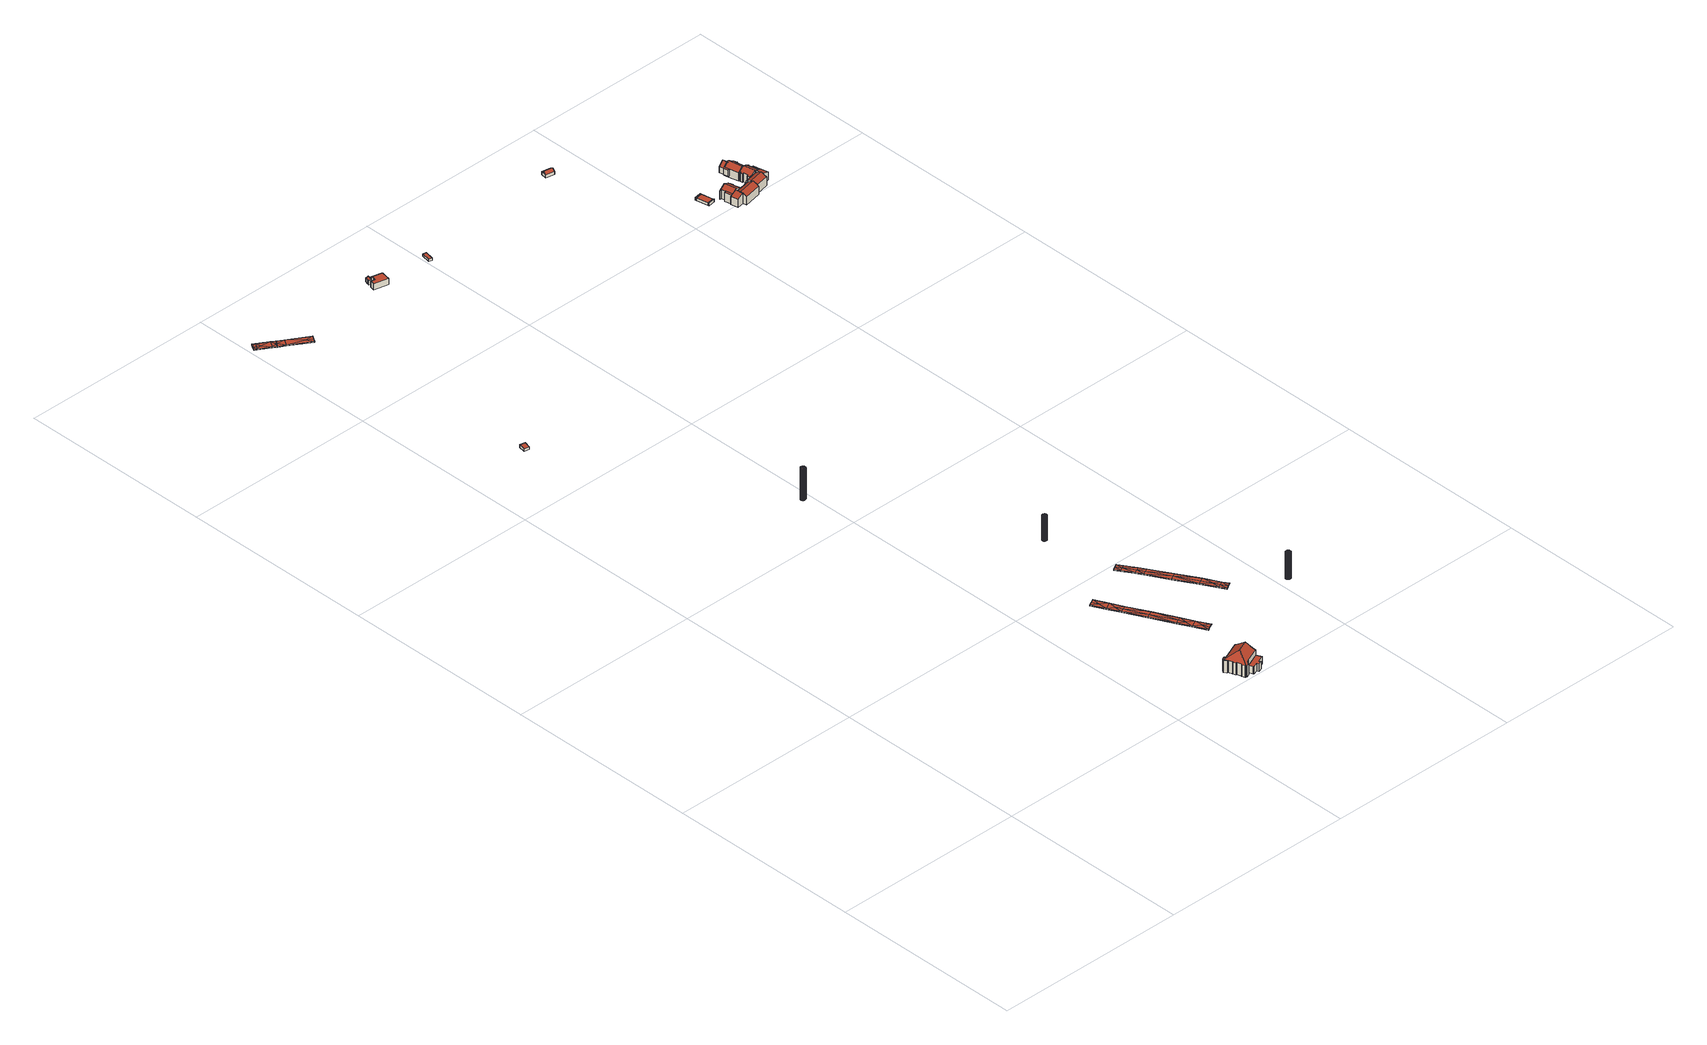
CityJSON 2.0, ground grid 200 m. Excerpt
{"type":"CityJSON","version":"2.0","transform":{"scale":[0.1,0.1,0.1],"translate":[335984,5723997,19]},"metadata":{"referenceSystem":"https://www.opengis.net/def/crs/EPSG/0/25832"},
"CityObjects":{
"building1":{"type":"Building","attributes":{"Geometrietyp2DReferenz":"3000","Gemeindeschluessel":"05170048","function":"31001_2723","roofType":"1000","measuredHeight":2.94},"geometry":[{"type":"Solid","lod":"2","boundaries":[[[[0,1,2,3]],[[4,5,1,0]],[[6,7,5,4]],[[3,2,7,6]],[[4,0,3,6]],[[1,5,7,2]]]],"semantics":{"surfaces":[{"type":"WallSurface"},{"type":"RoofSurface"},{"type":"GroundSurface"}],"values":[[0,0,0,0,1,2]]}}]},
"building2":{"type":"Building","attributes":{"name":"Lippeschlösschen","Gemeindeschluessel":"05170048","Geometrietyp2DReferenz":"3000","function":"31001_1100"},"address":[{"country":"Germany","locality":"Wesel","thoroughfareNumber":"2","thoroughfareName":"Willy-Brandt-Straße"}],"children":["building2-1","building2-2","building2-3","building2-4"]},
"building2-1":{"type":"BuildingPart","attributes":{"roofType":"5000","measuredHeight":18.78},"parents":["building2"],"geometry":[{"type":"MultiSurface","lod":"2","boundaries":[[[8,9,10,11]],[[12,13,9,8]],[[14,15,13,12]],[[16,17,15,14]],[[18,19,17,16]],[[20,21,19,18]],[[22,23,21,20]],[[24,25,23,22]],[[26,27,25,24]],[[28,29,27,26]],[[30,31,29,28]],[[32,33,31,30]],[[34,35,33,32]],[[36,37,35,34]],[[38,39,37,36]],[[40,41,42,43]],[[44,45,46,47]],[[11,10,48,49]],[[50,40,43,51,52]],[[51,38,36,34,32,30,28,26,24,22,20,18,52]],[[18,16,14,12,8,11,49,44,47,50,52]],[[9,13,15,17,19,21,23,25,27,29,31,33,35,37,39,53,42,41,54,46,45,48,10]],[[51,53,39,38]],[[43,42,53,51]],[[50,55,40]],[[40,55,54,41]],[[50,47,56,55]],[[54,55,56,46]],[[44,49,57,58]],[[48,45,58,57]]],"semantics":{"surfaces":[{"type":"WallSurface"},{"type":"RoofSurface"},{"type":"GroundSurface"},{"type":"ClosureSurface"}],"values":[0,0,0,0,0,0,0,0,0,0,0,0,0,0,0,0,0,0,1,1,1,2,3,3,0,3,0,3,0,3]}}]},
"building2-2":{"type":"BuildingPart","attributes":{"roofType":"1000","measuredHeight":7.72},"parents":["building2"],"geometry":[{"type":"Solid","lod":"2","boundaries":[[[[59,60,61,62]],[[63,64,60,59]],[[65,66,64,63]],[[67,68,66,65]],[[57,48,68,67]],[[69,70,45,58]],[[71,72,70,69]],[[62,61,72,71]],[[69,58,57,67,65,63,59,62,71]],[[60,64,66,68,48,45,70,72,61]],[[57,58,45,48]]]],"semantics":{"surfaces":[{"type":"WallSurface"},{"type":"RoofSurface"},{"type":"GroundSurface"},{"type":"ClosureSurface"}],"values":[[0,0,0,0,0,0,0,0,1,2,3]]}}]},
"building2-3":{"type":"BuildingPart","attributes":{"roofType":"1000","measuredHeight":12.8},"parents":["building2"],"geometry":[{"type":"MultiSurface","lod":"2","boundaries":[[[73,74,41,40]],[[75,76,74,73]],[[56,46,76,75]],[[75,73,40,56]],[[74,76,46,41]],[[41,54,55,40]],[[56,55,54,46]]],"semantics":{"surfaces":[{"type":"WallSurface"},{"type":"RoofSurface"},{"type":"GroundSurface"},{"type":"ClosureSurface"}],"values":[0,0,0,1,2,3,3]}}]},
"building2-4":{"type":"BuildingPart","attributes":{"roofType":"1000","measuredHeight":12.8},"parents":["building2"],"geometry":[{"type":"Solid","lod":"2","boundaries":[[[[77,78,79,80]],[[81,82,78,77]],[[83,84,82,81]],[[85,86,84,83]],[[87,88,86,85]],[[89,90,88,87]],[[91,92,90,89]],[[43,42,92,91]],[[93,94,39,38]],[[80,79,94,93]],[[38,51,43,91,89,87,85,83,81,77,80,93]],[[78,82,84,86,88,90,92,42,53,39,94,79]],[[51,53,42,43]],[[38,39,53,51]]]],"semantics":{"surfaces":[{"type":"WallSurface"},{"type":"RoofSurface"},{"type":"GroundSurface"},{"type":"ClosureSurface"}],"values":[[0,0,0,0,0,0,0,0,0,0,1,2,3,3]]}}]},
"building3":{"type":"Building","attributes":{"Geometrietyp2DReferenz":"2000","Gemeindeschluessel":"05170048","function":"53001_1800","roofType":"9999","measuredHeight":1},"geometry":[{"type":"Solid","lod":"2","boundaries":[[[[95,96,97]],[[96,98,97]],[[99,100,95]],[[100,96,95]],[[101,102,99]],[[102,100,99]],[[103,104,101]],[[104,102,101]],[[105,106,103]],[[106,104,103]],[[107,108,105]],[[108,106,105]],[[109,110,107]],[[110,108,107]],[[111,112,109]],[[112,110,109]],[[113,114,111]],[[114,112,111]],[[115,116,113]],[[116,114,113]],[[117,118,115]],[[118,116,115]],[[119,120,117]],[[120,118,117]],[[121,122,119]],[[122,120,119]],[[97,98,121]],[[98,122,121]],[[120,122,98]],[[120,98,123]],[[123,98,100]],[[100,98,96]],[[123,100,124]],[[124,100,102]],[[124,102,118]],[[118,102,125]],[[125,102,104]],[[125,104,126]],[[126,104,127]],[[127,104,106]],[[127,106,114]],[[114,106,128]],[[128,106,108]],[[128,108,110]],[[110,112,128]],[[128,112,114]],[[127,114,116]],[[127,116,126]],[[126,116,125]],[[125,116,118]],[[124,118,120]],[[124,120,123]],[[119,97,121]],[[119,129,97]],[[129,99,97]],[[99,95,97]],[[129,130,99]],[[130,101,99]],[[130,117,101]],[[117,131,101]],[[131,103,101]],[[131,132,103]],[[132,133,103]],[[133,105,103]],[[133,113,105]],[[113,134,105]],[[134,107,105]],[[134,109,107]],[[109,134,111]],[[134,113,111]],[[133,115,113]],[[133,132,115]],[[132,131,115]],[[131,117,115]],[[130,119,117]],[[130,129,119]]]],"semantics":{"surfaces":[{"type":"WallSurface"},{"type":"GroundSurface"},{"type":"RoofSurface"}],"values":[[0,0,0,0,0,0,0,0,0,0,0,0,0,0,0,0,0,0,0,0,0,0,0,0,0,0,0,0,1,1,1,1,1,1,1,1,1,1,1,1,1,1,1,1,1,1,1,1,1,1,1,1,2,2,2,2,2,2,2,2,2,2,2,2,2,2,2,2,2,2,2,2,2,2,2,2]]}}]},
"building4":{"type":"Building","attributes":{"Geometrietyp2DReferenz":"2000","Gemeindeschluessel":"05170048","function":"53001_1800","roofType":"9999","measuredHeight":1},"geometry":[{"type":"Solid","lod":"2","boundaries":[[[[135,136,137]],[[136,138,137]],[[139,140,135]],[[140,136,135]],[[141,142,139]],[[142,140,139]],[[143,144,141]],[[144,142,141]],[[145,146,143]],[[146,144,143]],[[147,148,145]],[[148,146,145]],[[149,150,147]],[[150,148,147]],[[151,152,149]],[[152,150,149]],[[153,154,151]],[[154,152,151]],[[155,156,153]],[[157,158,159]],[[156,154,153]],[[159,160,155]],[[160,156,155]],[[158,160,159]],[[161,162,157]],[[162,158,157]],[[163,164,161]],[[164,162,161]],[[165,166,163]],[[166,164,163]],[[137,138,165]],[[138,166,165]],[[164,166,167]],[[167,166,138]],[[167,138,136]],[[167,136,140]],[[167,140,164]],[[164,140,168]],[[168,140,142]],[[168,142,169]],[[169,142,144]],[[169,144,170]],[[170,144,171]],[[171,144,146]],[[171,146,172]],[[172,146,148]],[[172,148,156]],[[156,148,173]],[[173,148,150]],[[173,150,152]],[[152,154,173]],[[173,154,156]],[[172,156,160]],[[172,160,171]],[[171,160,170]],[[170,160,158]],[[170,158,162]],[[170,162,169]],[[168,162,164]],[[169,162,168]],[[163,174,165]],[[174,137,165]],[[174,135,137]],[[174,139,135]],[[174,163,139]],[[163,175,139]],[[175,141,139]],[[175,176,141]],[[176,143,141]],[[176,177,143]],[[177,178,143]],[[178,145,143]],[[178,179,145]],[[179,147,145]],[[179,155,147]],[[155,180,147]],[[180,149,147]],[[180,151,149]],[[151,180,153]],[[180,155,153]],[[179,159,155]],[[179,178,159]],[[178,177,159]],[[177,157,159]],[[177,161,157]],[[177,176,161]],[[176,175,161]],[[175,163,161]]]],"semantics":{"surfaces":[{"type":"WallSurface"},{"type":"GroundSurface"},{"type":"RoofSurface"}],"values":[[0,0,0,0,0,0,0,0,0,0,0,0,0,0,0,0,0,0,0,0,0,0,0,0,0,0,0,0,0,0,0,0,1,1,1,1,1,1,1,1,1,1,1,1,1,1,1,1,1,1,1,1,1,1,1,1,1,1,1,1,2,2,2,2,2,2,2,2,2,2,2,2,2,2,2,2,2,2,2,2,2,2,2,2,2,2,2,2]]}}]},
"building5":{"type":"Building","attributes":{"Geometrietyp2DReferenz":"1000","Gemeindeschluessel":"05170048","function":"51002_1251","roofType":"1000","measuredHeight":33.43},"geometry":[{"type":"Solid","lod":"2","boundaries":[[[[181,182,183]],[[182,184,183]],[[185,186,181]],[[186,182,181]],[[187,188,185]],[[188,186,185]],[[189,190,187]],[[190,188,187]],[[191,192,189]],[[192,190,189]],[[193,194,191]],[[194,192,191]],[[195,196,193]],[[196,194,193]],[[197,198,195]],[[198,196,195]],[[199,200,197]],[[200,198,197]],[[201,202,199]],[[202,200,199]],[[203,204,201]],[[204,202,201]],[[205,206,203]],[[206,204,203]],[[207,208,205]],[[208,206,205]],[[209,210,207]],[[210,208,207]],[[211,212,209]],[[212,210,209]],[[213,214,211]],[[214,212,211]],[[215,216,213]],[[216,214,213]],[[217,218,219]],[[219,218,215]],[[218,216,215]],[[220,217,219]],[[183,184,220]],[[184,217,220]],[[184,182,217]],[[182,186,217]],[[186,188,217]],[[188,190,217]],[[190,192,217]],[[192,194,217]],[[194,196,217]],[[196,198,217]],[[198,200,217]],[[200,202,217]],[[202,204,217]],[[204,206,217]],[[206,208,217]],[[208,210,217]],[[210,212,217]],[[212,214,217]],[[214,216,217]],[[216,218,217]],[[181,183,185]],[[183,220,185]],[[220,219,185]],[[219,215,185]],[[215,213,185]],[[213,211,185]],[[211,209,185]],[[209,207,185]],[[207,205,185]],[[205,203,185]],[[203,201,185]],[[201,199,185]],[[199,197,185]],[[197,195,185]],[[195,193,185]],[[193,191,185]],[[191,189,185]],[[189,187,185]]]],"semantics":{"surfaces":[{"type":"WallSurface"},{"type":"GroundSurface"},{"type":"RoofSurface"}],"values":[[0,0,0,0,0,0,0,0,0,0,0,0,0,0,0,0,0,0,0,0,0,0,0,0,0,0,0,0,0,0,0,0,0,0,0,0,0,0,0,0,1,1,1,1,1,1,1,1,1,1,1,1,1,1,1,1,1,1,2,2,2,2,2,2,2,2,2,2,2,2,2,2,2,2,2,2]]}}]},
"building6":{"type":"Building","attributes":{"Geometrietyp2DReferenz":"1000","Gemeindeschluessel":"05170048","function":"51002_1251","roofType":"1000","measuredHeight":25.95},"geometry":[{"type":"Solid","lod":"2","boundaries":[[[[221,222,223]],[[222,224,223]],[[225,226,221]],[[226,222,221]],[[227,228,225]],[[228,226,225]],[[229,230,227]],[[230,228,227]],[[231,232,229]],[[232,230,229]],[[233,234,231]],[[234,232,231]],[[235,236,233]],[[236,234,233]],[[237,238,235]],[[238,236,235]],[[239,240,237]],[[240,238,237]],[[241,242,239]],[[242,240,239]],[[243,244,241]],[[244,242,241]],[[245,246,243]],[[246,244,243]],[[247,248,249]],[[249,248,245]],[[248,246,245]],[[250,247,249]],[[251,252,250]],[[252,247,250]],[[253,254,251]],[[254,252,251]],[[255,256,253]],[[256,254,253]],[[257,258,255]],[[258,256,255]],[[259,260,257]],[[260,258,257]],[[223,224,259]],[[224,260,259]],[[224,222,260]],[[222,226,260]],[[226,228,260]],[[228,230,260]],[[230,232,260]],[[232,234,260]],[[234,236,260]],[[236,238,260]],[[238,240,260]],[[240,242,260]],[[242,244,260]],[[244,246,260]],[[246,248,260]],[[248,247,260]],[[247,252,260]],[[252,254,260]],[[254,256,260]],[[256,258,260]],[[221,223,225]],[[223,259,225]],[[259,257,225]],[[257,255,225]],[[255,253,225]],[[253,251,225]],[[251,250,225]],[[250,249,225]],[[249,245,225]],[[245,243,225]],[[243,241,225]],[[241,239,225]],[[239,237,225]],[[237,235,225]],[[235,233,225]],[[233,231,225]],[[231,229,225]],[[229,227,225]]]],"semantics":{"surfaces":[{"type":"WallSurface"},{"type":"GroundSurface"},{"type":"RoofSurface"}],"values":[[0,0,0,0,0,0,0,0,0,0,0,0,0,0,0,0,0,0,0,0,0,0,0,0,0,0,0,0,0,0,0,0,0,0,0,0,0,0,0,0,1,1,1,1,1,1,1,1,1,1,1,1,1,1,1,1,1,1,2,2,2,2,2,2,2,2,2,2,2,2,2,2,2,2,2,2]]}}]},
"building7":{"type":"Building","attributes":{"Geometrietyp2DReferenz":"2000","Gemeindeschluessel":"05170048","function":"53001_1800","roofType":"9999","measuredHeight":1},"geometry":[{"type":"Solid","lod":"2","boundaries":[[[[261,262,263]],[[262,264,263]],[[265,266,261]],[[266,262,261]],[[267,268,265]],[[268,266,265]],[[269,270,267]],[[270,268,267]],[[271,272,269]],[[272,270,269]],[[273,274,271]],[[274,272,271]],[[275,276,273]],[[276,274,273]],[[277,278,275]],[[278,276,275]],[[279,280,277]],[[280,278,277]],[[281,282,279]],[[282,280,279]],[[283,284,281]],[[284,282,281]],[[285,286,283]],[[286,284,283]],[[287,288,285]],[[288,286,285]],[[289,290,287]],[[290,288,287]],[[291,292,289]],[[292,290,289]],[[293,294,291]],[[294,292,291]],[[295,296,293]],[[296,294,293]],[[263,264,295]],[[264,296,295]],[[297,266,268]],[[297,268,298]],[[298,268,270]],[[298,270,299]],[[299,270,272]],[[299,272,300]],[[300,272,274]],[[300,274,301]],[[301,274,302]],[[302,274,276]],[[302,276,303]],[[303,276,280]],[[280,276,278]],[[280,282,303]],[[303,282,284]],[[303,284,302]],[[302,284,286]],[[302,286,301]],[[301,286,300]],[[300,286,288]],[[300,288,290]],[[300,290,299]],[[299,290,298]],[[298,290,292]],[[298,292,297]],[[297,292,294]],[[297,294,304]],[[294,296,264]],[[294,264,304]],[[304,264,262]],[[304,262,266]],[[304,266,297]],[[293,263,295]],[[293,305,263]],[[305,261,263]],[[305,265,261]],[[305,306,265]],[[306,267,265]],[[306,307,267]],[[307,269,267]],[[307,308,269]],[[308,271,269]],[[308,309,271]],[[309,273,271]],[[309,310,273]],[[310,311,273]],[[311,275,273]],[[311,312,275]],[[312,279,275]],[[279,277,275]],[[279,312,281]],[[312,283,281]],[[312,311,283]],[[311,285,283]],[[311,310,285]],[[310,309,285]],[[309,287,285]],[[309,289,287]],[[309,308,289]],[[308,307,289]],[[307,291,289]],[[307,306,291]],[[306,293,291]],[[306,305,293]]]],"semantics":{"surfaces":[{"type":"WallSurface"},{"type":"GroundSurface"},{"type":"RoofSurface"}],"values":[[0,0,0,0,0,0,0,0,0,0,0,0,0,0,0,0,0,0,0,0,0,0,0,0,0,0,0,0,0,0,0,0,0,0,0,0,1,1,1,1,1,1,1,1,1,1,1,1,1,1,1,1,1,1,1,1,1,1,1,1,1,1,1,1,1,1,1,1,2,2,2,2,2,2,2,2,2,2,2,2,2,2,2,2,2,2,2,2,2,2,2,2,2,2,2,2,2,2,2,2]]}}]},
"building8":{"type":"Building","attributes":{"Gemeindeschluessel":"05170048","Geometrietyp2DReferenz":"3000","function":"31001_1120"},"address":[{"country":"Germany","locality":"Wesel","thoroughfareNumber":"9","thoroughfareName":"An de Tent"}],"children":["building8-1","building8-2"]},
"building8-1":{"type":"BuildingPart","attributes":{"roofType":"1000","measuredHeight":6.34},"parents":["building8"],"geometry":[{"type":"MultiSurface","lod":"2","boundaries":[[[313,314,315,316]],[[317,318,314,313]],[[319,320,318,317]],[[321,322,320,319]],[[323,324,325,326]],[[327,328,324,323]],[[329,330,328,327]],[[331,332,330,329]],[[316,315,332,331]],[[329,327,323,326,321,319,317,313,316,331]],[[314,318,320,322,325,324,328,330,332,315]],[[333,334,325,322]],[[321,326,335,336]],[[336,335,334,333]]],"semantics":{"surfaces":[{"type":"WallSurface"},{"type":"RoofSurface"},{"type":"GroundSurface"},{"type":"ClosureSurface"}],"values":[0,0,0,0,0,0,0,0,0,1,2,0,0,3]}}]},
"building8-2":{"type":"BuildingPart","attributes":{"roofType":"2100","measuredHeight":4.85},"address":[{"country":"Germany","locality":"Wesel","thoroughfareNumber":"9","thoroughfareName":"An de Tent"}],"parents":["building8"],"geometry":[{"type":"Solid","lod":"2","boundaries":[[[[337,338,339,340]],[[341,342,338,337]],[[343,344,342,341]],[[345,346,344,343]],[[335,334,346,345]],[[340,339,333,336]],[[335,345,343,341,337,340,336]],[[338,342,344,346,334,333,339]],[[335,336,333,334]]]],"semantics":{"surfaces":[{"type":"WallSurface"},{"type":"RoofSurface"},{"type":"GroundSurface"},{"type":"ClosureSurface"}],"values":[[0,0,0,0,0,0,1,2,3]]}}]},
"building9":{"type":"Building","attributes":{"Geometrietyp2DReferenz":"1000","Gemeindeschluessel":"05170048","function":"51002_1251","roofType":"1000","measuredHeight":28.05},"geometry":[{"type":"Solid","lod":"2","boundaries":[[[[347,348,349]],[[348,350,349]],[[351,352,347]],[[352,348,347]],[[353,354,351]],[[354,352,351]],[[355,356,353]],[[356,354,353]],[[357,358,355]],[[358,356,355]],[[359,360,357]],[[360,358,357]],[[361,362,359]],[[362,360,359]],[[363,364,361]],[[364,362,361]],[[365,366,363]],[[366,364,363]],[[367,368,365]],[[368,366,365]],[[369,370,367]],[[370,368,367]],[[371,372,369]],[[372,370,369]],[[373,374,371]],[[374,372,371]],[[375,376,373]],[[376,374,373]],[[377,378,375]],[[378,376,375]],[[379,380,377]],[[380,378,377]],[[381,382,379]],[[382,380,379]],[[383,384,381]],[[384,382,381]],[[349,350,385]],[[385,386,383]],[[386,384,383]],[[350,386,385]],[[350,348,386]],[[348,352,386]],[[352,354,386]],[[354,356,386]],[[356,358,386]],[[358,360,386]],[[360,362,386]],[[362,364,386]],[[364,366,386]],[[366,368,386]],[[368,370,386]],[[370,372,386]],[[372,374,386]],[[374,376,386]],[[376,378,386]],[[378,380,386]],[[380,382,386]],[[382,384,386]],[[347,349,351]],[[349,385,351]],[[385,383,351]],[[383,381,351]],[[381,379,351]],[[379,377,351]],[[377,375,351]],[[375,373,351]],[[373,371,351]],[[371,369,351]],[[369,367,351]],[[367,365,351]],[[365,363,351]],[[363,361,351]],[[361,359,351]],[[359,357,351]],[[357,355,351]],[[355,353,351]]]],"semantics":{"surfaces":[{"type":"WallSurface"},{"type":"GroundSurface"},{"type":"RoofSurface"}],"values":[[0,0,0,0,0,0,0,0,0,0,0,0,0,0,0,0,0,0,0,0,0,0,0,0,0,0,0,0,0,0,0,0,0,0,0,0,0,0,0,0,1,1,1,1,1,1,1,1,1,1,1,1,1,1,1,1,1,1,2,2,2,2,2,2,2,2,2,2,2,2,2,2,2,2,2,2]]}}]},
"building10":{"type":"Building","attributes":{"Geometrietyp2DReferenz":"3000","Gemeindeschluessel":"05170048","function":"51009_1610","roofType":"1000","measuredHeight":2.41},"geometry":[{"type":"Solid","lod":"2","boundaries":[[[[387,388,389,390]],[[391,392,388,387]],[[393,394,392,391]],[[390,389,394,393]],[[391,387,390,393]],[[388,392,394,389]]]],"semantics":{"surfaces":[{"type":"WallSurface"},{"type":"RoofSurface"},{"type":"GroundSurface"}],"values":[[0,0,0,0,1,2]]}}]},
"building11":{"type":"Building","attributes":{"Geometrietyp2DReferenz":"3000","Gemeindeschluessel":"05170048","function":"31001_2570","roofType":"3100","measuredHeight":5.27},"address":[{"country":"Germany","locality":"Wesel","thoroughfareNumber":"11","thoroughfareName":"An de Tent"}],"geometry":[{"type":"Solid","lod":"2","boundaries":[[[[395,396,397,398]],[[399,400,396,395]],[[401,402,400,399]],[[398,397,402,401]],[[395,403,399]],[[401,404,398]],[[398,404,403,395]],[[399,403,404,401]],[[396,400,402,397]]]],"semantics":{"surfaces":[{"type":"WallSurface"},{"type":"RoofSurface"},{"type":"GroundSurface"}],"values":[[0,0,0,0,0,0,1,1,2]]}}]},
"building12":{"type":"Building","attributes":{"Geometrietyp2DReferenz":"3000","Gemeindeschluessel":"05170048","function":"51009_1610","roofType":"1000","measuredHeight":2.75},"geometry":[{"type":"Solid","lod":"2","boundaries":[[[[405,406,407,408]],[[409,410,406,405]],[[411,412,410,409]],[[408,407,412,411]],[[409,405,408,411]],[[406,410,412,407]]]],"semantics":{"surfaces":[{"type":"WallSurface"},{"type":"RoofSurface"},{"type":"GroundSurface"}],"values":[[0,0,0,0,1,2]]}}]},
"building13":{"type":"Building","attributes":{"Geometrietyp2DReferenz":"3000","Gemeindeschluessel":"05170048","function":"31001_2723","roofType":"1000","measuredHeight":2.78},"address":[{"country":"Germany","locality":"Wesel","thoroughfareNumber":"13","thoroughfareName":"Schillwiese"}],"geometry":[{"type":"Solid","lod":"2","boundaries":[[[[413,414,415,416]],[[408,407,414,413]],[[411,412,407,408]],[[416,415,412,411]],[[408,413,416,411]],[[414,407,412,415]]]],"semantics":{"surfaces":[{"type":"WallSurface"},{"type":"RoofSurface"},{"type":"GroundSurface"}],"values":[[0,0,0,0,1,2]]}}]},
"building14":{"type":"Building","attributes":{"Geometrietyp2DReferenz":"3000","Gemeindeschluessel":"05170048","function":"51009_1610","roofType":"1000","measuredHeight":2.77},"geometry":[{"type":"Solid","lod":"2","boundaries":[[[[413,414,417,418]],[[416,415,414,413]],[[419,420,415,416]],[[418,417,420,419]],[[416,413,418,419]],[[414,415,420,417]]]],"semantics":{"surfaces":[{"type":"WallSurface"},{"type":"RoofSurface"},{"type":"GroundSurface"}],"values":[[0,0,0,0,1,2]]}}]},
"building15":{"type":"Building","attributes":{"Gemeindeschluessel":"05170048","Geometrietyp2DReferenz":"3000","function":"31001_1010"},"address":[{"country":"Germany","locality":"Wesel","thoroughfareNumber":"13","thoroughfareName":"Schillwiese"}],"children":["building15-1","building15-2","building15-3","building15-4","building15-5","building15-6","building15-7","building15-8","building15-9","building15-10"]},
"building15-1":{"type":"BuildingPart","attributes":{"roofType":"3100","measuredHeight":12.16},"parents":["building15"],"geometry":[{"type":"MultiSurface","lod":"2","boundaries":[[[421,422,423,424]],[[425,426,422,421]],[[427,428,429,430]],[[431,432,428,427]],[[433,434,432,431]],[[435,436,434,433]],[[437,438,436,435]],[[424,423,439,440]],[[425,421,424,440,441,442]],[[443,437,435,433,431,427,430,444,442,441]],[[422,426,445,446,429,428,432,434,436,438,447,448,439,423]],[[442,449,450]],[[450,449,445,426,425]],[[442,451,449]],[[449,451,444,446,445]],[[452,430,429,453]],[[444,452,453,446]],[[437,443,447,438]],[[441,454,455]],[[455,454,448,456,457]],[[443,457,456,447]],[[441,440,458,454]],[[439,448,454,458]]],"semantics":{"surfaces":[{"type":"WallSurface"},{"type":"RoofSurface"},{"type":"GroundSurface"},{"type":"ClosureSurface"}],"values":[0,0,0,0,0,0,0,0,1,1,2,0,3,0,3,3,3,3,0,3,3,0,3]}}]},
"building15-2":{"type":"BuildingPart","attributes":{"roofType":"3100","measuredHeight":12.19},"parents":["building15"],"geometry":[{"type":"MultiSurface","lod":"2","boundaries":[[[459,460,438,461]],[[462,463,460,459]],[[464,465,466,467]],[[458,439,465,464]],[[458,464,467,468,469]],[[470,462,459,461,471,469,468]],[[456,447,438,460,463,472,473,466,465,439]],[[469,457,455]],[[455,457,456,448,454]],[[458,454,448,439]],[[469,471,443,457]],[[447,456,457,443]],[[471,461,437,443]],[[443,437,438,447]],[[474,470,472,475]],[[462,474,475,463]],[[468,476,477]],[[477,476,473,472,470]],[[468,478,476]],[[466,473,476,478,467]]],"semantics":{"surfaces":[{"type":"WallSurface"},{"type":"RoofSurface"},{"type":"GroundSurface"},{"type":"ClosureSurface"}],"values":[0,0,0,0,1,1,2,0,3,3,0,3,0,3,3,3,0,3,0,3]}}]},
"building15-3":{"type":"BuildingPart","attributes":{"roofType":"2100","measuredHeight":11.21},"parents":["building15"],"geometry":[{"type":"MultiSurface","lod":"2","boundaries":[[[479,480,481,482]],[[483,484,480,479]],[[482,481,426,485]],[[486,487,483,479,482,485]],[[480,484,488,446,426,481]],[[488,484,483,487]],[[487,489,490]],[[490,489,486,446,488]],[[486,451,444,446]],[[485,425,450]],[[449,450,425,426,445]],[[444,451,449,445,446]]],"semantics":{"surfaces":[{"type":"WallSurface"},{"type":"RoofSurface"},{"type":"GroundSurface"},{"type":"ClosureSurface"}],"values":[0,0,0,1,2,3,0,3,0,0,3,3]}}]},
"building15-4":{"type":"BuildingPart","attributes":{"roofType":"2100","measuredHeight":11.23},"parents":["building15"],"geometry":[{"type":"MultiSurface","lod":"2","boundaries":[[[491,466,492,493]],[[494,495,496,497]],[[493,492,495,494]],[[497,498,491,493,494]],[[466,472,496,495,492]],[[491,478,467]],[[498,470,477]],[[476,477,470,472,473]],[[467,478,476,473,466]],[[499,500,501,502]],[[470,498,502,501,503,472]],[[501,500,499,497,496,503]]],"semantics":{"surfaces":[{"type":"WallSurface"},{"type":"RoofSurface"},{"type":"GroundSurface"},{"type":"ClosureSurface"}],"values":[0,0,0,1,2,0,0,3,3,0,3,3]}}]},
"building15-5":{"type":"BuildingPart","attributes":{"roofType":"3100","measuredHeight":12.17},"parents":["building15"],"geometry":[{"type":"MultiSurface","lod":"2","boundaries":[[[504,505,506,507]],[[508,509,505,504]],[[510,511,509,508]],[[512,513,511,510]],[[514,515,463,462]],[[516,517,515,514]],[[518,519,517,516]],[[520,521,519,518]],[[522,523,521,520]],[[524,525,523,522]],[[526,527,525,524]],[[528,529,527,526]],[[530,531,529,528]],[[501,512,510,508,504,507,532,533,534]],[[530,528,526,524,522,520,518,516,514,462,534,533]],[[505,509,511,513,503,475,463,515,517,519,521,523,525,527,529,531,535,536,506]],[[512,501,503,513]],[[534,474,470,498,502]],[[474,475,472,470]],[[502,498,470,472,503,501]],[[534,462,474]],[[475,474,462,463]],[[533,537,538]],[[539,540,531,530]],[[539,538,537,535,540]],[[533,532,541,537]],[[536,535,537,541]],[[532,507,542,541]],[[506,536,541,542]]],"semantics":{"surfaces":[{"type":"WallSurface"},{"type":"RoofSurface"},{"type":"GroundSurface"},{"type":"ClosureSurface"}],"values":[0,0,0,0,0,0,0,0,0,0,0,0,0,1,1,2,3,0,3,3,0,3,0,3,3,0,3,0,3]}}]},
"building15-6":{"type":"BuildingPart","attributes":{"roofType":"3100","measuredHeight":12.2},"parents":["building15"],"geometry":[{"type":"MultiSurface","lod":"2","boundaries":[[[543,544,545,546]],[[547,548,544,543]],[[549,429,548,547]],[[550,551,552,553]],[[554,555,551,550]],[[556,557,555,554]],[[558,559,557,556]],[[560,561,559,558]],[[562,563,561,560]],[[564,565,563,562]],[[566,567,565,564]],[[568,569,567,566]],[[570,571,569,568]],[[546,545,571,570]],[[556,554,550,553,490,572,573,558]],[[549,547,543,546,570,568,566,564,562,560,558,573]],[[544,548,429,453,446,488,552,551,555,557,559,561,563,565,567,569,571,545]],[[573,452,430,549]],[[430,452,453,429]],[[573,572,444,452]],[[453,452,444,446]],[[572,489,486]],[[486,489,490,488,446]],[[490,553,552,488]]],"semantics":{"surfaces":[{"type":"WallSurface"},{"type":"RoofSurface"},{"type":"GroundSurface"},{"type":"ClosureSurface"}],"values":[0,0,0,0,0,0,0,0,0,0,0,0,0,0,1,1,2,0,3,0,3,0,3,3]}}]},
"building15-7":{"type":"BuildingPart","attributes":{"roofType":"3100","measuredHeight":10.74},"address":[{"country":"Germany","locality":"Wesel","thoroughfareNumber":"13","thoroughfareName":"Schillwiese"}],"parents":["building15"],"geometry":[{"type":"MultiSurface","lod":"2","boundaries":[[[574,575,576,577]],[[578,579,575,574]],[[580,581,579,578]],[[582,583,581,580]],[[584,585,583,582]],[[586,587,585,584]],[[580,578,574,577,588,589,582]],[[590,591,586,584,582,589]],[[592,576,575,579,581,583,585,587,593,594,595]],[[589,588,596]],[[596,588,592,595]],[[576,592,588,577]],[[586,591,593,587]],[[591,590,594,593]],[[589,596,597]],[[597,596,595,598,599]],[[599,598,594,590]]],"semantics":{"surfaces":[{"type":"WallSurface"},{"type":"RoofSurface"},{"type":"GroundSurface"},{"type":"ClosureSurface"}],"values":[0,0,0,0,0,0,1,1,2,0,3,3,3,3,0,3,3]}}]},
"building15-8":{"type":"BuildingPart","attributes":{"roofType":"3100","measuredHeight":12.23},"parents":["building15"],"geometry":[{"type":"MultiSurface","lod":"2","boundaries":[[[600,601,531,602]],[[577,603,601,600]],[[604,605,606,607]],[[608,609,605,604]],[[610,611,609,608]],[[542,506,611,610]],[[541,542,610,608,604,607,612,613,614,615]],[[588,577,600,602,615,614]],[[531,601,603,616,617,618,619,606,605,609,611,506,536,540]],[[615,602,530,539]],[[539,530,531,540]],[[576,592,616,603]],[[577,588,592,576]],[[595,598,617,616,592]],[[614,599,597]],[[588,596,595,592]],[[596,597,599,598,595]],[[598,594,618,617]],[[614,613,590,599]],[[594,598,599,590]],[[613,612,591,590]],[[593,619,618,594]],[[593,594,590,591]],[[593,587,606,619]],[[612,607,586,591]],[[587,593,591,586]],[[542,541,536,506]],[[615,539,538]],[[538,539,540,535,537]],[[541,537,535,536]]],"semantics":{"surfaces":[{"type":"WallSurface"},{"type":"RoofSurface"},{"type":"GroundSurface"},{"type":"ClosureSurface"}],"values":[0,0,0,0,0,0,1,1,2,0,3,0,3,0,0,3,3,0,0,3,0,0,3,0,0,3,3,0,3,3]}}]},
"building15-9":{"type":"BuildingPart","attributes":{"roofType":"2100","measuredHeight":9.78},"parents":["building15"],"geometry":[{"type":"MultiSurface","lod":"2","boundaries":[[[620,621,513,622]],[[497,496,621,620]],[[620,622,500,497]],[[513,621,496,503]],[[500,622,512,501]],[[513,503,501,512]],[[496,497,499,500,501,503]]],"semantics":{"surfaces":[{"type":"WallSurface"},{"type":"RoofSurface"},{"type":"GroundSurface"},{"type":"ClosureSurface"}],"values":[0,0,1,2,0,3,3]}}]},
"building15-10":{"type":"BuildingPart","attributes":{"roofType":"2100","measuredHeight":9.73},"parents":["building15"],"geometry":[{"type":"MultiSurface","lod":"2","boundaries":[[[623,624,484,483]],[[625,552,624,623]],[[487,625,623,483]],[[624,552,488,484]],[[625,487,490,553]],[[488,552,553,490]],[[487,483,484,488]]],"semantics":{"surfaces":[{"type":"WallSurface"},{"type":"RoofSurface"},{"type":"GroundSurface"},{"type":"ClosureSurface"}],"values":[0,0,1,2,0,3,3]}}]}
},
"vertices":[
[655,6734,88],[655,6734,58],[641,6665,58],[641,6665,88],[709,6723,88],[709,6723,58],[694,6654,88],[694,6654,58],
[2875,29,146],[2875,29,25],[2880,45,25],[2880,45,153],[2876,27,144],[2876,27,25],[2846,15,145],[2846,15,25],[2845,16,145],[2845,16,25],[2835,20,150],[2835,20,25],[2829,22,153],[2829,22,25],[2828,22,153],[2828,22,25],[2816,52,148],[2816,52,25],[2818,53,149],[2818,53,25],[2822,62,153],[2822,62,25],[2805,103,153],[2805,103,25],[2801,101,151],[2801,101,25],[2789,131,151],[2789,131,25],[2792,132,153],[2792,132,25],[2775,173,153],[2775,173,25],[2971,299,153],[2971,299,25],[2800,226,25],[2800,226,153],[3049,119,153],[3049,119,25],[3030,163,25],[3030,163,182],[2898,53,25],[2898,53,153],[3010,209,213],[2760,208,153],[2898,160,213],[2760,208,25],[3010,209,25],[3010,209,153],[3030,163,153],[2898,53,102],[3049,119,102],
[2979,0,102],[2979,0,25],[3015,16,25],[3015,16,102],[2970,21,102],[2970,21,25],[2920,1,102],[2920,1,25],[2916,12,102],[2916,12,25],[3074,60,102],[3074,60,25],[3008,32,102],[3008,32,25],
[2981,303,153],[2981,303,25],[3039,167,153],[3039,167,25],
[2748,206,153],[2748,206,25],[2761,176,25],[2761,176,153],[2750,207,153],[2750,207,25],[2756,222,153],[2756,222,25],[2755,224,153],[2755,224,25],[2782,235,153],[2782,235,25],[2785,236,153],[2785,236,25],[2786,235,153],[2786,235,25],[2763,177,153],[2763,177,25],
[44,9409,65],[44,9409,55],[23,9375,65],[23,9375,55],[70,9393,65],[70,9393,55],[181,9326,65],[181,9326,55],[223,9301,65],[223,9301,55],[287,9261,65],[287,9261,55],[500,9130,63],[500,9130,53],[479,9096,63],[479,9096,53],[458,9062,63],[458,9062,53],[245,9193,65],[245,9193,55],[181,9232,65],[181,9232,55],[139,9258,65],[139,9258,55],[28,9325,65],[28,9325,55],[3,9340,65],[3,9340,55],[49,9359,55],[83,9338,55],[194,9271,55],[202,9267,55],[207,9264,55],[420,9132,54],[49,9359,65],[83,9338,65],[194,9271,65],[202,9267,65],[207,9264,65],[420,9132,64],
[2634,1702,71],[2634,1702,61],[2598,1684,71],[2598,1684,61],[2701,1569,70],[2701,1569,60],[2766,1441,69],[2766,1441,59],[2874,1229,68],[2874,1229,58],[2991,996,68],[2991,996,58],[3054,871,68],[3054,871,58],[3122,738,67],[3122,738,57],[3086,720,67],[3086,720,57],[3050,701,67],[3050,701,57],[2983,835,68],[2983,835,58],[2802,1192,68],[2802,1192,58],[2920,960,68],[2920,960,58],[2695,1405,69],[2695,1405,59],[2630,1532,70],[2630,1532,60],[2562,1666,71],[2562,1666,61],[2630,1622,61],[2697,1488,60],[2731,1423,59],[2838,1211,58],[2956,978,58],[2987,916,58],[3055,782,57],[2630,1622,71],[2697,1488,70],[2731,1423,69],[2838,1211,68],[2956,978,68],[2987,916,68],[3055,782,67],
[1952,4560,340],[1952,4560,6],[1947,4567,340],[1947,4567,6],[1954,4553,340],[1954,4553,6],[1954,4545,340],[1954,4545,6],[1952,4538,340],[1952,4538,6],[1947,4531,340],[1947,4531,6],[1941,4527,340],[1941,4527,6],[1933,4524,340],[1933,4524,6],[1925,4524,340],[1925,4524,6],[1918,4527,340],[1918,4527,6],[1912,4531,340],[1912,4531,6],[1907,4538,340],[1907,4538,6],[1905,4545,340],[1905,4545,6],[1905,4553,340],[1905,4553,6],[1907,4560,340],[1907,4560,6],[1912,4567,340],[1912,4567,6],[1918,4571,340],[1918,4571,6],[1925,4574,340],[1925,4574,6],[1941,4571,6],[1933,4574,6],[1933,4574,340],[1941,4571,340],
[3017,2679,276],[3017,2679,17],[3013,2685,276],[3013,2685,17],[3020,2672,276],[3020,2672,17],[3020,2664,276],[3020,2664,17],[3017,2656,276],[3017,2656,17],[3013,2650,276],[3013,2650,17],[3006,2645,276],[3006,2645,17],[2999,2643,276],[2999,2643,17],[2991,2643,276],[2991,2643,17],[2984,2645,276],[2984,2645,17],[2977,2650,276],[2977,2650,17],[2973,2656,276],[2973,2656,17],[2970,2664,276],[2970,2664,17],[2973,2679,17],[2970,2672,17],[2970,2672,276],[2973,2679,276],[2977,2685,276],[2977,2685,17],[2984,2690,276],[2984,2690,17],[2991,2692,276],[2991,2692,17],[2999,2692,276],[2999,2692,17],[3006,2690,276],[3006,2690,17],
[3152,1944,54],[3152,1944,44],[3117,1924,54],[3117,1924,44],[3182,1891,56],[3182,1891,46],[3247,1779,61],[3247,1779,51],[3288,1708,61],[3288,1708,51],[3411,1493,61],[3411,1493,51],[3535,1278,61],[3535,1278,51],[3623,1126,58],[3623,1126,48],[3658,1066,56],[3658,1066,46],[3623,1046,56],[3623,1046,46],[3589,1026,56],[3589,1026,46],[3554,1086,58],[3554,1086,48],[3466,1238,61],[3466,1238,51],[3342,1453,61],[3342,1453,51],[3218,1668,61],[3218,1668,51],[3178,1739,61],[3178,1739,51],[3113,1851,56],[3113,1851,46],[3082,1904,54],[3082,1904,44],[3152,1863,46],[3217,1751,51],[3253,1688,51],[3377,1473,51],[3500,1258,51],[3553,1167,49],[3588,1106,48],[3147,1871,46],[3147,1871,56],[3152,1863,56],[3217,1751,61],[3253,1688,61],[3377,1473,61],[3500,1258,61],[3553,1167,59],[3588,1106,58],
[1392,9328,90],[1392,9328,27],[1381,9278,27],[1381,9278,90],[1437,9318,90],[1437,9318,27],[1444,9349,90],[1444,9349,27],[1426,9353,90],[1426,9353,27],[1541,9345,90],[1541,9345,27],[1430,9371,27],[1430,9371,90],[1549,9343,90],[1549,9343,27],[1537,9290,90],[1537,9290,27],[1527,9245,90],[1527,9245,27],[1426,9353,30],[1430,9371,30],[1430,9371,78],[1426,9353,78],
[1403,9373,70],[1403,9373,30],[1400,9359,30],[1400,9359,70],[1402,9373,70],[1402,9373,30],[1411,9410,70],[1411,9410,30],[1438,9404,78],[1438,9404,30],
[4090,775,341],[4090,775,61],[4085,781,341],[4085,781,61],[4092,767,341],[4092,767,61],[4092,759,341],[4092,759,61],[4090,752,341],[4090,752,61],[4085,746,341],[4085,746,61],[4079,741,341],[4079,741,61],[4071,739,341],[4071,739,61],[4064,739,341],[4064,739,61],[4056,741,341],[4056,741,61],[4050,746,341],[4050,746,61],[4045,752,341],[4045,752,61],[4043,759,341],[4043,759,61],[4043,767,341],[4043,767,61],[4045,775,341],[4045,775,61],[4050,781,341],[4050,781,61],[4056,786,341],[4056,786,61],[4064,788,341],[4064,788,61],[4071,788,341],[4071,788,61],[4079,786,341],[4079,786,61],
[2037,9233,54],[2037,9233,30],[2058,9326,30],[2058,9326,54],[2003,9241,54],[2003,9241,30],[2021,9334,54],[2021,9334,30],
[3656,9434,79],[3656,9434,47],[3567,9453,47],[3567,9453,79],[3643,9374,79],[3643,9374,47],[3554,9392,79],[3554,9392,47],[3649,9404,99],[3560,9423,99],
[4359,8144,66],[4359,8144,38],[4357,8155,38],[4357,8155,66],[4288,8131,66],[4288,8131,38],[4286,8142,66],[4286,8142,38],
[4333,8275,66],[4333,8275,38],[4262,8262,38],[4262,8262,66],
[4331,8286,38],[4331,8286,66],[4260,8274,66],[4260,8274,38],
[4544,7932,109],[4544,7932,20],[4725,7968,20],[4725,7968,109],[4537,7968,130],[4537,7968,20],[4666,8072,109],[4666,8072,20],[4590,8058,20],[4590,8058,109],[4664,8081,104],[4664,8081,20],[4674,8083,104],[4674,8083,20],[4676,8074,109],[4676,8074,20],[4701,8079,109],[4701,8079,20],[4722,7985,20],[4722,7985,119],[4714,8024,142],[4533,7988,142],[4704,8079,109],[4523,8045,109],[4533,7988,20],[4523,8045,20],[4704,8079,20],[4714,8024,20],[4533,7988,132],[4537,7972,132],[4530,8005,132],[4534,8047,109],[4534,8047,20],[4714,8024,133],[4713,8031,137],[4711,8041,20],[4711,8041,132],[4722,7985,113],
[4697,8096,113],[4697,8096,20],[4701,8079,122],[4776,8111,113],[4776,8111,20],[4866,8013,113],[4866,8013,20],[4859,8048,20],[4859,8048,132],[4855,8069,142],[4711,8041,142],[4844,8125,113],[4704,8079,122],[4844,8125,20],[4855,8069,20],[4832,8122,113],[4832,8122,20],[4855,8069,133],[4852,8087,133],[4859,8050,133],
[4452,8031,109],[4452,8031,20],[4467,7955,20],[4467,7955,109],[4461,8033,112],[4461,8033,20],[4537,7968,132],[4523,8045,132],[4479,8036,118],[4479,8036,20],[4501,8041,125],[4479,8036,114],
[4859,8048,133],[4929,8062,20],[4929,8062,109],[4915,8138,109],[4915,8138,20],[4906,8137,20],[4906,8137,112],[4844,8125,133],[4900,8135,114],[4888,8133,118],[4888,8133,113],[4861,8128,127],[4888,8133,20],
[4882,8260,104],[4882,8260,20],[4847,8253,20],[4847,8253,122],[4883,8255,104],[4883,8255,20],[4865,8251,113],[4865,8251,20],[4874,8204,113],[4874,8204,20],[4775,8121,113],[4775,8121,20],[4765,8119,108],[4765,8119,20],[4760,8147,108],[4760,8147,20],[4770,8149,113],[4770,8149,20],[4761,8192,113],[4761,8192,20],[4751,8190,108],[4751,8190,20],[4746,8218,108],[4746,8218,20],[4756,8220,113],[4756,8220,20],[4754,8232,113],[4754,8232,20],[4847,8250,122],[4809,8243,142],[4832,8122,142],[4809,8243,20],[4847,8250,20],[4809,8243,132],[4800,8241,137],[4791,8240,133],[4791,8240,20],[4847,8250,108],[4847,8253,108],
[4598,8069,109],[4598,8069,20],[4593,8097,20],[4593,8097,109],[4588,8068,114],[4588,8068,20],[4590,8058,114],[4456,8154,114],[4456,8154,20],[4465,8107,20],[4465,8107,114],[4438,8151,105],[4438,8151,20],[4437,8156,105],[4437,8156,20],[4511,8171,142],[4511,8171,20],[4566,8181,114],[4566,8181,20],[4569,8166,114],[4569,8166,20],[4579,8168,109],[4579,8168,20],[4584,8140,109],[4584,8140,20],[4574,8138,114],[4574,8138,20],[4583,8095,114],[4583,8095,20],[4523,8045,136],[4534,8047,142],
[4708,8324,100],[4708,8324,35],[4717,8326,35],[4717,8326,108],[4699,8373,100],[4699,8373,35],[4690,8418,100],[4690,8418,35],[4737,8427,142],[4737,8427,35],[4784,8436,100],[4784,8436,35],[4793,8388,100],[4793,8388,35],[4707,8374,108],[4745,8382,142],[4784,8389,108],[4784,8386,108],[4707,8374,35],[4784,8386,35],[4784,8389,35],[4745,8382,35],[4745,8382,132],[4753,8383,136],[4763,8385,35],[4763,8385,127],
[4736,8229,108],[4736,8229,20],[4754,8232,119],[4717,8326,20],[4846,8398,92],[4846,8398,20],[4793,8388,20],[4793,8388,124],[4852,8365,92],[4852,8365,20],[4826,8360,108],[4826,8360,20],[4784,8386,130],[4784,8389,130],[4763,8385,143],[4791,8240,143],[4707,8374,20],[4763,8385,20],[4784,8389,20],[4784,8386,20],
[4892,8207,112],[4892,8207,20],[4874,8204,118],
[4447,8104,112],[4447,8104,20],[4465,8107,118]
]}
